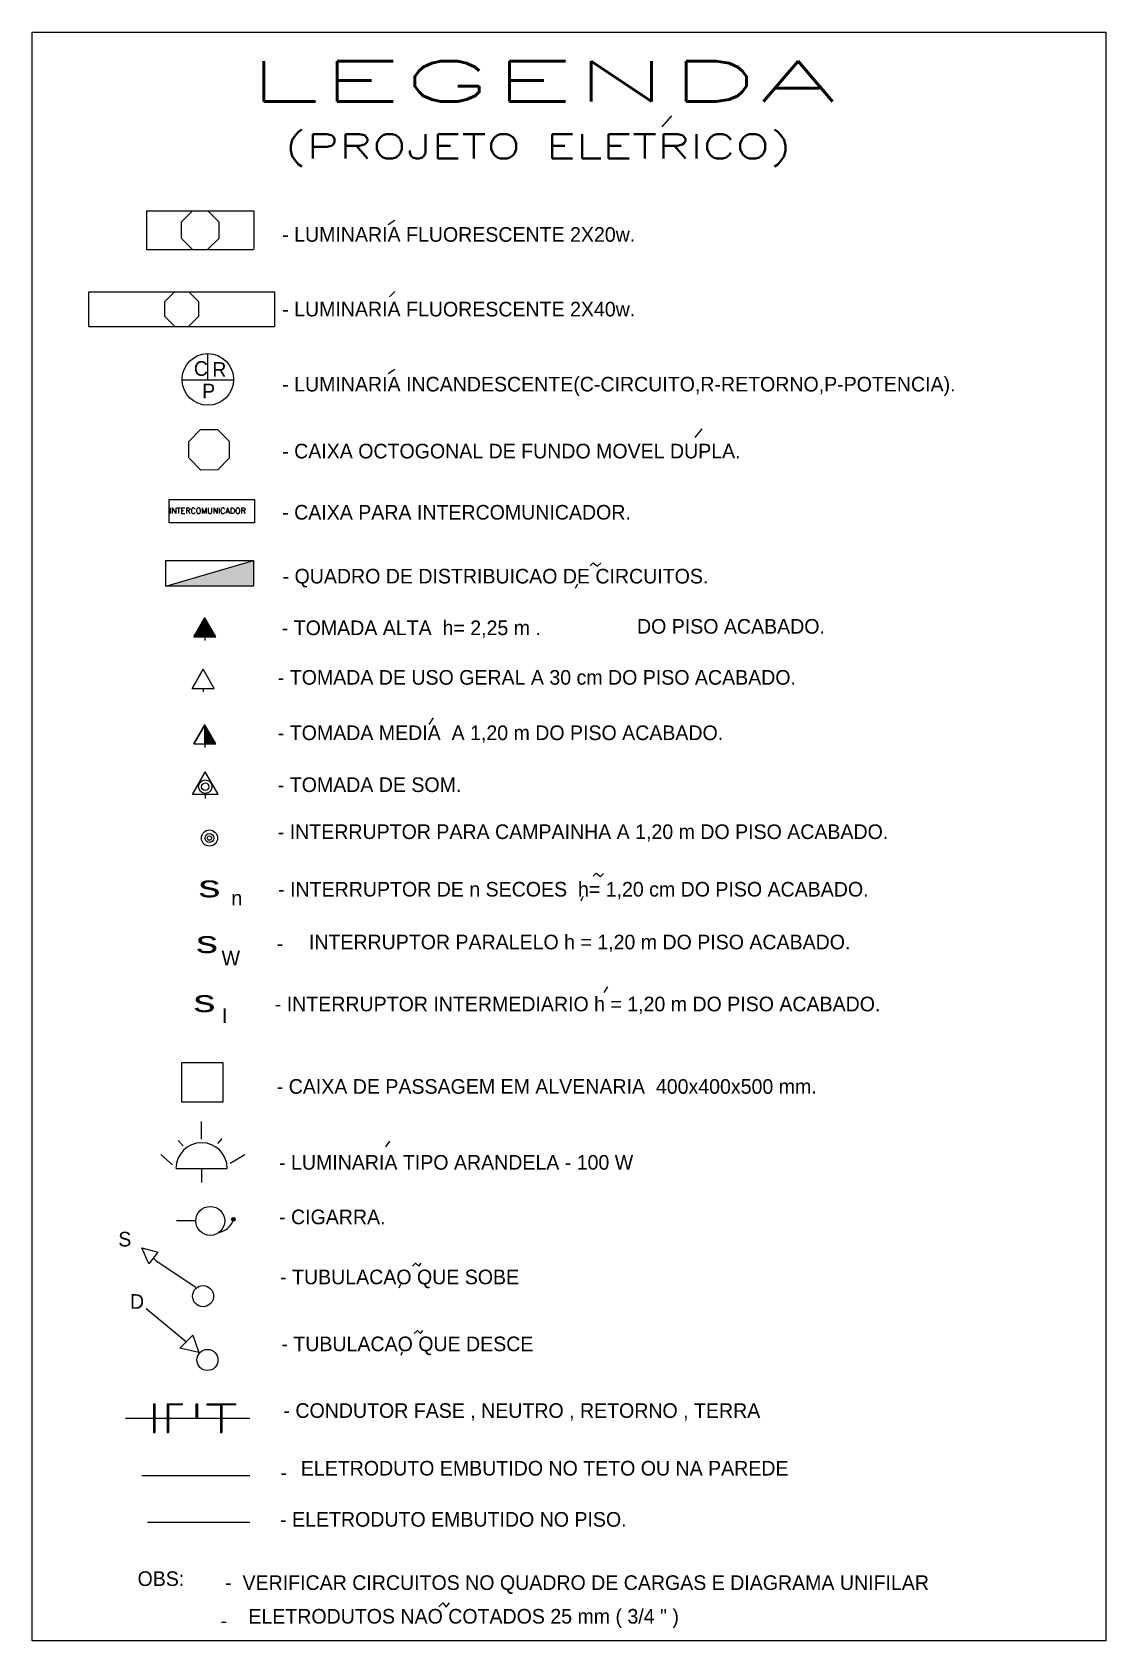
# Model space of a CAD drawing. Extents: x 0 to 0.125, y 0 to 0.187.
import ezdxf

# ---------------------------------------------------------------- set-up
doc = ezdxf.new("R2010")
doc.units = 0
doc.header["$LTSCALE"] = 5
doc.header["$MEASUREMENT"] = 0
doc.linetypes.add('DASHED', pattern=[0.75, 0.5, -0.25])
doc.linetypes.add('HIDDEN', pattern=[0.375, 0.25, -0.125])
doc.layers.add('LEGENDAS', color=7, linetype='CONTINUOUS')
doc.styles.add('ROMANS', font='ROMANS.SHX', dxfattribs={"height": 2})
doc.styles.add('TXT', font='txt')

msp = doc.modelspace()

# ---------------------------------------------------------------- linework, layer by layer
at = {"layer": 'LEGENDAS', "color": 1}
for p, q in [((0, 0), (0, 0.1869810695829014)), ((0, 0.1869810695829014), (0.1248619131980952, 0.1869810695829014)), ((0.1248619131980952, 0.1869810695829014), (0.1248619131980952, 0)), ((0.01330476573837158, 0.1662019227088228), (0.01330476573837158, 0.1617366233131076)), ((0.0133110865719715, 0.1662019227088228), (0.02575048709661187, 0.1662019227088228)), ((0.01861235813310934, 0.1661839268543238), (0.01731348749275846, 0.1648850562139729)), ((0.01731348749275846, 0.1648850562139729), (0.01731348749275846, 0.1630481757386205)), ((0.01863702096326315, 0.1661839268543238), (0.01861235813310934, 0.1661839268543238)), ((0.02174810924881264, 0.1648850562139729), (0.02045331343751971, 0.1661798520252658)), ((0.02174810924881264, 0.1630481757386205), (0.02174810924881264, 0.1648850562139729)), ((0.02576944959741163, 0.1662019227088228), (0.02576944959741163, 0.1617366233131076)), ((0.01731348749275846, 0.1630481757386205), (0.01861235813310934, 0.1617493050982696)), ((0.02044923860846177, 0.1617493050982696), (0.02174810924881264, 0.1630481757386205)), ((0.01331108657197149, 0.1617366233131076), (0.02575048709661187, 0.1617366233131076)), ((0.01861235813310934, 0.1617493050982696), (0.01862437929606331, 0.1617493050982696)), ((0.02044351520611997, 0.1617493050982696), (0.02044923860846177, 0.1617493050982696)), ((0.00657166006519093, 0.1568067309100969), (0.00657166006519093, 0.1527879614539533)), ((0.006577348815430857, 0.1568067309100969), (0.02818322222667362, 0.1568067309100969)), ((0.01655369968998812, 0.1567905346410478), (0.01538471611367234, 0.155621551064732)), ((0.01538471611367234, 0.155621551064732), (0.01538471611367234, 0.1539683586369149)), ((0.01657589623712656, 0.1567905346410478), (0.01655369968998812, 0.1567905346410478)), ((0.0193758756941211, 0.155621551064732), (0.01821055946395747, 0.1567868672948957)), ((0.0193758756941211, 0.1539683586369149), (0.0193758756941211, 0.155621551064732)), ((0.0282002884773934, 0.1568067309100969), (0.0282002884773934, 0.1527879614539533)), ((0.01538471611367234, 0.1539683586369149), (0.01655369968998812, 0.152799375060599)), ((0.01820689211780531, 0.152799375060599), (0.0193758756941211, 0.1539683586369149)), ((0.006577348815430857, 0.1527879614539533), (0.02818322222667362, 0.1527879614539533)), ((0.01655369968998812, 0.152799375060599), (0.01656451873664671, 0.152799375060599)), ((0.0182017410556977, 0.152799375060599), (0.01820689211780531, 0.152799375060599)), ((0.02042875032778519, 0.1465714883556409), (0.02042875032778519, 0.1496346635982705)), ((0.01742129770094378, 0.1465714883556409), (0.0234362029546266, 0.1465714883556409)), ((0.01820973540544527, 0.1394208646501682), (0.01958034340544526, 0.1407992246501683)), ((0.01959132540544525, 0.1408033046501682), (0.02157066940544526, 0.1408033046501682)), ((0.02156245840544526, 0.1408090846501682), (0.02292060540544527, 0.1394587746501682)), ((0.01821038140544525, 0.1374876246501683), (0.01820694740544527, 0.1394242646501682)), ((0.02291783440544526, 0.1394495946501682), (0.02291783440544526, 0.1375158446501683)), ((0.01961818540544527, 0.1360883546501682), (0.01823979140544526, 0.1374588946501683)), ((0.02292118340544526, 0.1374672246501682), (0.02158007040544527, 0.1361184446501682)), ((0.02291783440544526, 0.1376253246501682), (0.02291783440544526, 0.1374976546501682)), ((0.02291808940544527, 0.1376856746501682), (0.02291808940544527, 0.1374690946501682)), ((0.02157367840544527, 0.1361026346501682), (0.01960791740544525, 0.1360871646501682)), ((0.01593882553639595, 0.1299401366491152), (0.01593882553639595, 0.132677047328299)), ((0.01593882553639595, 0.132677047328299), (0.02585795663908337, 0.132677047328299)), ((0.02585795663908337, 0.132677047328299), (0.02585795663908337, 0.129937292812051)), ((0.02585795663908337, 0.129937292812051), (0.01593882553639595, 0.1299401366491152)), ((0.01552698219641619, 0.1226032291806941), (0.02572698219641619, 0.1255782291806941)), ((0.01552698219641619, 0.1226032291806941), (0.01552698219641619, 0.1255782291806941)), ((0.01552698219641619, 0.1255782291806941), (0.02572698219641619, 0.1255782291806941)), ((0.02572698219641619, 0.1255782291806941), (0.02572698219641619, 0.1226032291806941)), ((0.02572698219641619, 0.1226032291806941), (0.01552698219641619, 0.1226032291806941)), ((0.01879386565566388, 0.1167153556466897), (0.02006886565566388, 0.1189253556466897)), ((0.02006886565566388, 0.1189253556466897), (0.01879386565566388, 0.1167153556466897)), ((0.02006886565566388, 0.1189253556466897), (0.01879386565566388, 0.1167153556466897)), ((0.02006886565566388, 0.1167153556466897), (0.02006886565566388, 0.1189253556466897)), ((0.02134386565566388, 0.1167153556466897), (0.02006886565566388, 0.1189253556466897)), ((0.01879386565566388, 0.1167153556466897), (0.02134386565566388, 0.1167153556466897)), ((0.02006886565566388, 0.1167153556466897), (0.02006886565566388, 0.1162903556466897)), ((0.01989886484267347, 0.1129218340245243), (0.01862386484267347, 0.1107118340245243)), ((0.01862386484267347, 0.1107118340245243), (0.01989886484267347, 0.1129218340245243)), ((0.01989886484267347, 0.1129218340245243), (0.01862386484267347, 0.1107118340245243)), ((0.02117386484267347, 0.1107118340245243), (0.01989886484267347, 0.1129218340245243)), ((0.01862386484267347, 0.1107118340245243), (0.02117386484267347, 0.1107118340245243)), ((0.01989886484267347, 0.1107118340245243), (0.01989886484267347, 0.1102868340245242)), ((0.01879386484267348, 0.1042714604905198), (0.02006886484267349, 0.1064814604905198)), ((0.02006886484267349, 0.1064814604905198), (0.01879386484267348, 0.1042714604905198)), ((0.02006886484267349, 0.1064814604905198), (0.01879386484267348, 0.1042714604905198)), ((0.02006886484267349, 0.1042714604905198), (0.02006886484267349, 0.1064814604905198)), ((0.02134386484267349, 0.1042714604905198), (0.02006886484267349, 0.1064814604905198)), ((0.01879386484267348, 0.1042714604905198), (0.02134386484267349, 0.1042714604905198)), ((0.02006886484267349, 0.1042714604905198), (0.02006886484267349, 0.1038464604905198)), ((0.01863024468663042, 0.09841062112717637), (0.02013024468663042, 0.1010106211271764)), ((0.02013024468663042, 0.1010106211271764), (0.01863024468663042, 0.09841062112717637)), ((0.02013024468663042, 0.1010106211271764), (0.01863024468663042, 0.09841062112717637)), ((0.02163024468663042, 0.09841062112717637), (0.02013024468663042, 0.1010106211271764)), ((0.01863024468663042, 0.09841062112717637), (0.02163024468663042, 0.09841062112717637)), ((0.02013024468663042, 0.09841062112717637), (0.02013024468663042, 0.09791062112717638)), ((0.01742121809580293, 0.06262808390879585), (0.01742121809580293, 0.06721808390879586)), ((0.01742121809580293, 0.06721808390879586), (0.02216421809580292, 0.06721808390879586)), ((0.02216421809580292, 0.06721808390879586), (0.02216421809580292, 0.06262808390879585)), ((0.02216421809580292, 0.06262808390879585), (0.01742121809580293, 0.06262808390879585)), ((0.01970560100000001, 0.05830663824525011), (0.01970560100000001, 0.06034663824525015)), ((0.01758060100000001, 0.05754163824525014), (0.016985601, 0.05813663824525012)), ((0.021575601, 0.05779663824525015), (0.02208560099999999, 0.05839163824525013)), ((0.01630560100000001, 0.05533163824525012), (0.01494560099999999, 0.05652163824525015)), ((0.02302060099999999, 0.05550163824525015), (0.02472060099999999, 0.05652163824525015)), ((0.01673060100000001, 0.05490663824525011), (0.02268060100000001, 0.05490663824525011)), ((0.01970560100000001, 0.05490663824525011), (0.01970560100000001, 0.05329163824525014)), ((0.012735601, 0.0456712047814045), (0.01460560100000001, 0.04516120478140448)), ((0.013585601, 0.04380120478140451), (0.012735601, 0.0456712047814045)), ((0.01460560100000001, 0.04516120478140448), (0.013585601, 0.04380120478140451)), ((0.01460560100000001, 0.0439712047814045), (0.01409560099999999, 0.04448120478140452)), ((0.019025601, 0.04108120478140452), (0.01443560099999999, 0.04414120478140449)), ((0.01800560100000001, 0.03468425335332212), (0.01324560099999999, 0.03859425335332214)), ((0.01715560100000001, 0.03400425335332212), (0.01868560099999999, 0.03553425335332212)), ((0.01868560099999999, 0.03553425335332212), (0.01936560100000001, 0.03349425335332214)), ((0.01936560100000001, 0.03349425335332214), (0.01715560100000001, 0.03400425335332212)), ((0.014102486, 0.02754853135332214), (0.014102486, 0.02420225135332214)), ((0.014102486, 0.02753795735332212), (0.014250369, 0.02753795735332212)), ((0.014250369, 0.02753795735332212), (0.014250369, 0.02420225135332214)), ((0.01570456600000002, 0.02754853135332214), (0.01570456600000002, 0.02420225135332214)), ((0.01570456600000002, 0.02753795735332212), (0.01585244899999999, 0.02753795735332212)), ((0.01745356000000001, 0.02742419335332215), (0.01584932100000001, 0.02742419335332215)), ((0.01585244899999999, 0.02753795735332212), (0.01585244899999999, 0.02420225135332214)), ((0.015859793, 0.02754038835332212), (0.017505988, 0.02754038835332212)), ((0.015870282, 0.02754038835332212), (0.01746404900000001, 0.02754038835332212)), ((0.015870282, 0.02742419335332215), (0.015870282, 0.02754038835332212)), ((0.015870282, 0.02754038835332212), (0.015870282, 0.02754038835332212)), ((0.01746404900000001, 0.02742419335332215), (0.015870282, 0.02742419335332215)), ((0.015870282, 0.02742419335332215), (0.015870282, 0.02730799835332214)), ((0.015870282, 0.02730799835332214), (0.015870282, 0.02742419335332215)), ((0.01742211, 0.02742419335332215), (0.01745356000000001, 0.02742419335332215)), ((0.01745356000000001, 0.02754038835332212), (0.01745356000000001, 0.02742419335332215)), ((0.01746404900000001, 0.02754038835332212), (0.01746404900000001, 0.02742419335332215)), ((0.01906544900000002, 0.02589167735332212), (0.01906544900000002, 0.02755274735332213)), ((0.01906544900000002, 0.02755274735332213), (0.019222325, 0.02755274735332213)), ((0.019068305, 0.02754038835332212), (0.01924655, 0.02754038835332212)), ((0.019222325, 0.02755274735332213), (0.019222325, 0.02589167735332212)), ((0.020356905, 0.02740426935332211), (0.020356905, 0.02755215235332213)), ((0.020356905, 0.02755215235332213), (0.02189158000000002, 0.02755215235332213)), ((0.02189158000000002, 0.02740426935332211), (0.020356905, 0.02740426935332211)), ((0.02189103600000002, 0.02754853135332214), (0.02189103600000002, 0.02420225135332214)), ((0.02189103600000002, 0.02753795735332212), (0.02203891900000001, 0.02753795735332212)), ((0.02189158000000002, 0.02755215235332213), (0.02189158000000002, 0.02740426935332211)), ((0.02364003, 0.02742419335332215), (0.022035791, 0.02742419335332215)), ((0.02203891900000001, 0.02753795735332212), (0.02203891900000001, 0.02420225135332214)), ((0.022046263, 0.02754038835332212), (0.02366644800000001, 0.02754038835332212)), ((0.02205675199999999, 0.02754038835332212), (0.023650519, 0.02754038835332212)), ((0.02205675199999999, 0.02742419335332215), (0.02205675199999999, 0.02754038835332212)), ((0.02205675199999999, 0.02754038835332212), (0.02205675199999999, 0.02754038835332212)), ((0.023650519, 0.02742419335332215), (0.02205675199999999, 0.02742419335332215)), ((0.02205675199999999, 0.02742419335332215), (0.02205675199999999, 0.02730799835332214)), ((0.02205675199999999, 0.02730799835332214), (0.02205675199999999, 0.02742419335332215)), ((0.02360858, 0.02742419335332215), (0.02364003, 0.02742419335332215)), ((0.02364003, 0.02754038835332212), (0.02364003, 0.02742419335332215)), ((0.023650519, 0.02754038835332212), (0.023650519, 0.02742419335332215)), ((0.010865601, 0.02588492835332215), (0.02531560100000001, 0.02588492835332215)), ((0.019222325, 0.02589167735332212), (0.01906544900000002, 0.02589167735332212)), ((0.019078794, 0.02591370935332215), (0.01925703899999999, 0.02591370935332215)), ((0.014102486, 0.02420587235332213), (0.01425398999999999, 0.02420587235332213)), ((0.01570456600000002, 0.02420587235332213), (0.015856053, 0.02420587235332213)), ((0.02189103600000002, 0.02420587235332213), (0.022042523, 0.02420587235332213)), ((0.012735601, 0.01921335173250238), (0.02531560100000001, 0.01921335173250238)), ((0.1248619131980952, 0), (0, 0))]:
    msp.add_line(p, q, dxfattribs=at)
at = {"layer": 'LEGENDAS', "color": 7, "linetype": 'Continuous'}
for p, q in [((0.07326398285978455, 0.1759824384179535), (0.07437970116240745, 0.1772617299017409)), ((0.04141873399836604, 0.1646399861288809), (0.04216595966130884, 0.1651378055194924)), ((0.04154327193019662, 0.1562351563196923), (0.04216595966130884, 0.1568574302087108)), ((0.04141873399836604, 0.1473103873173803), (0.04216595966130884, 0.1478082060094999)), ((0.07711989485615887, 0.139882913663691), (0.07789993013200565, 0.1408573084414568)), ((0.06490720572422592, 0.124956307590995), (0.06525134132010867, 0.1253002146686464)), ((0.06525134132010867, 0.1253002146686464), (0.06575430948586095, 0.1249033989925004)), ((0.06575430948586095, 0.1249033989925004), (0.06612491799613925, 0.1252473060701518)), ((0.06340109789818067, 0.1228285915739204), (0.0631600531915821, 0.1223108681667732)), ((0.04618598199292955, 0.1065117689555378), (0.04668934033931909, 0.1073022280717979)), ((0.06523284889449003, 0.08889011030646232), (0.06557698449037279, 0.08923401738411371)), ((0.06557698449037279, 0.08923401738411371), (0.06607995265612507, 0.0888372017079677)), ((0.06607995265612507, 0.0888372017079677), (0.06645056116640333, 0.0891811087856191)), ((0.06403165889609963, 0.08650074448541992), (0.06379393041440186, 0.085982415485768)), ((0.06651406065339872, 0.07537233075483118), (0.06693307671750856, 0.07600043697963658)), ((0.04112935792468444, 0.05742514720063154), (0.04161186114361317, 0.05806805726542837)), ((0.04421454396216423, 0.04355400578542121), (0.04458283106325928, 0.04389137780748503)), ((0.04458283106325928, 0.04389137780748503), (0.04495111898377163, 0.04355400578542121)), ((0.04495111898377163, 0.04355400578542121), (0.04522733471930158, 0.04389137780748503)), ((0.04283346528451454, 0.04143776099656565), (0.04264932173396702, 0.04100837809918363)), ((0.04442782135147987, 0.0357204670838322), (0.04479610845257492, 0.03605783910589602)), ((0.04479610845257492, 0.03605783910589602), (0.04516439637308728, 0.0357204670838322)), ((0.04516439637308728, 0.0357204670838322), (0.04544061210861721, 0.03605783910589602)), ((0.04304674267383018, 0.03360422229497665), (0.04286259912328265, 0.03317483939759462)), ((0.04728335303254519, 0.003948774298372037), (0.04777575809000907, 0.004408046748170243)), ((0.04777575809000907, 0.004408046748170243), (0.04813685480438235, 0.003915968996161135)), ((0.04813685480438235, 0.003915968996161135), (0.04853077901423691, 0.004408046748170243))]:
    msp.add_line(p, q, dxfattribs=at)
at = {"layer": 'LEGENDAS', "color": 1, "linetype": 'Continuous'}
msp.add_line((0.01907429216405013, 0.04881177654917404), (0.01680071589596733, 0.04881177654917404), dxfattribs=at)
at = {"layer": 'LEGENDAS', "color": 1, "linetype": 'DASHED'}
msp.add_line((0.013415601, 0.01377807178573964), (0.02531560100000001, 0.01377807178573964), dxfattribs=at)
at = {"layer": 'LEGENDAS', "color": 1}
for centre, radius in [((0.02043180163265396, 0.1466159829354822), 0.003), ((0.01987560100000001, 0.04006120478140449), 0.00122588734), ((0.02038560099999999, 0.03264425335332215), 0.00122588734)]:
    msp.add_circle(centre, radius, dxfattribs=at)
at = {"layer": 'LEGENDAS', "color": 1, "linetype": 'Continuous'}
for centre, radius in [((0.02013024468663042, 0.09928083465986767), 0.0007808353030064618), ((0.02013024468663042, 0.09928083465986767), 0.000429782006242086), ((0.02061860920262228, 0.09330916929676575), 0.0009370023636077543), ((0.02061860920262228, 0.09330916929676575), 0.0005157384074905032), ((0.02061860920262228, 0.09330916929676575), 0.0002459368396367713), ((0.02071648223912797, 0.04881177654917404), 0.001683940670206944), ((0.02340023979268963, 0.04900901860009334), 0.0002124153085515503), ((0.02340023979268963, 0.04899572735676994), 0.0001062076542757751)]:
    msp.add_circle(centre, radius, dxfattribs=at)
at = {"layer": 'LEGENDAS', "linetype": 'Continuous'}
msp.add_circle((0.02342660858961327, 0.04900901860009334), 4.028566196667321e-05, dxfattribs=at)
at = {"layer": 'LEGENDAS', "color": 1}
msp.add_arc((0.01970560100000001, 0.05490663824525011), 0.0029798535, 0, 180, dxfattribs=at)
at = {"layer": 'LEGENDAS', "color": 1, "linetype": 'Continuous'}
msp.add_arc((0.02130393101391606, 0.04963771693164126), 0.002209118744562343, 280.5070199253836, 339.2295459274568, dxfattribs=at)
at = {"layer": 'LEGENDAS', "color": 1}
for points in [[(0.01552698219641619, 0.1226032291806941), (0.02572698219641619, 0.1255782291806941), (0.02572698219641619, 0.1226032291806941)], [(0.01879386565566388, 0.1167153556466897), (0.02006886565566388, 0.1167153556466897), (0.02006886565566388, 0.1189253556466897)], [(0.02006886565566388, 0.1167153556466897), (0.02134386565566388, 0.1167153556466897), (0.02006886565566388, 0.1189253556466897)], [(0.02006886484267349, 0.1042714604905198), (0.02134386484267349, 0.1042714604905198), (0.02006886484267349, 0.1064814604905198)], [(0.014107195, 0.02754853135332214), (0.01425398999999999, 0.02754853135332214), (0.01409670600000001, 0.02420225135332214), (0.01425398999999999, 0.02420225135332214)], [(0.01570925800000001, 0.02754853135332214), (0.015856053, 0.02754853135332214), (0.015698769, 0.02420225135332214), (0.015856053, 0.02420225135332214)], [(0.01906544900000002, 0.02755274735332213), (0.019222325, 0.02755274735332213), (0.01906544900000002, 0.02591100635332212), (0.019222325, 0.02591100635332212)], [(0.02034356000000001, 0.02755215235332213), (0.021904925, 0.02755215235332213), (0.020356905, 0.02740426935332211), (0.021904925, 0.02740426935332211)], [(0.02189572800000001, 0.02754853135332214), (0.022042523, 0.02754853135332214), (0.02188523900000001, 0.02420225135332214), (0.022042523, 0.02420225135332214)]]:
    msp.add_solid(points, dxfattribs=at)

# ---------------------------------------------------------------- texts
at = {"layer": 'LEGENDAS', "color": 7, "style": 'ROMANS'}
for s, height, width, p in [('LEGENDA', 0.004675000000000001, 2.5, (0.02495408891120357, 0.1789228054354217)), ('(PROJETO ELETRICO)', 0.00283305, 1.5, (0.02934316465498926, 0.1722928054354217))]:
    msp.add_text(s, height=height, dxfattribs=dict(at, width=width)).set_placement(p)
at = {"layer": 'LEGENDAS', "color": 7, "linetype": 'HIDDEN', "style": 'TXT'}
for s, p in [('- LUMINARIA FLUORESCENTE 2X20w.', (0.02908019840544527, 0.1626189812353848)), ('- LUMINARIA FLUORESCENTE 2X40w.', (0.02908019840544527, 0.153939692293016)), ('- LUMINARIA INCANDESCENTE(C-CIRCUITO,R-RETORNO,P-POTENCIA).', (0.02908019840544527, 0.1452178254179502)), ('- CAIXA OCTOGONAL DE FUNDO MOVEL DUPLA.', (0.02908019840544527, 0.1374388346501682)), ('- CAIXA PARA INTERCOMUNICADOR.', (0.02908019840544527, 0.1303266143344911)), ('DO PISO ACABADO.', (0.0703399530612281, 0.1170672075585288)), ('- INTERRUPTOR DE n SECOES  h= 1,20 cm DO PISO ACABADO.', (0.02861091794116927, 0.08650989975924243)), ('INTERRUPTOR PARALELO h = 1,20 m DO PISO ACABADO.', (0.03218091712817889, 0.08037530569410099)), ('- INTERRUPTOR INTERMEDIARIO h = 1,20 m DO PISO ACABADO.', (0.02822150835108125, 0.0731712667754155)), ('-', (0.028865601, 0.01870335173250236)), ('- ELETRODUTO EMBUTIDO NO PISO.', (0.02883619140991199, 0.01326807178573967)), ('OBS:', (0.01225805174626167, 0.006376814577847436)), ('VERIFICAR CIRCUITOS NO QUADRO DE CARGAS E DIAGRAMA UNIFILAR', (0.02446560100000001, 0.005912916199999989)), ('-', (0.022425601, 0.005912916199999989)), ('ELETRODUTOS NAO COTADOS 25 mm ( 3/4 " )', (0.02514560099999999, 0.002002916199999994)), ('-', (0.02191560100000001, 0.001492916199999999))]:
    msp.add_text(s, height=0.0017, dxfattribs=at).set_placement(p)
at = {"layer": 'LEGENDAS', "color": 1, "linetype": 'HIDDEN', "style": 'TXT'}
for s, p in [('C', (0.01880989403157112, 0.1470353152810598)), ('R', (0.02094954037556478, 0.1469284043943382)), ('P', (0.01977273461598793, 0.1444159918084663)), ('n', (0.02317091794116929, 0.0854898997592424)), ('I', (0.02207973630835494, 0.07181126677541548)), ('S', (0.01001560100000001, 0.04584120478140449)), ('D', (0.011375601, 0.03859425335332214))]:
    msp.add_text(s, height=0.0017, dxfattribs=at).set_placement(p)
at = {"layer": 'LEGENDAS', "color": 1}
for s, height, style, p in [('INTERCOMUNICADOR', 0.000675, 'ROMANS', (0.01593801174414356, 0.1310160712119688)), ('W', 0.0017, 'TXT', (0.02203032671826692, 0.07850530569410101))]:
    msp.add_text(s, height=height, dxfattribs=dict(at, style=style)).set_placement(p)
at = {"layer": 'LEGENDAS', "color": 7, "style": 'TXT'}
for s, p in [('- QUADRO DE DISTRIBUICAO DE CIRCUITOS.', (0.02912698219641618, 0.1229007291806942)), ('- TOMADA ALTA  h= 2,25 m .', (0.0290299530612281, 0.1168972075585288)), ('- TOMADA DE USO GERAL A 30 cm DO PISO ACABADO.', (0.02856886484267349, 0.1111368340245242)), ('- TOMADA MEDIA  A 1,20 m DO PISO ACABADO.', (0.02856886484267349, 0.1046964604905198)), ('- TOMADA DE SOM.', (0.02856886484267349, 0.09866225446291624)), ('- INTERRUPTOR PARA CAMPAINHA A 1,20 m DO PISO ACABADO.', (0.02856886484267349, 0.0931988572405957)), ('-', (0.02844091712817888, 0.080205305694101)), ('- CAIXA DE PASSAGEM EM ALVENARIA  400x400x500 mm.', (0.02844678181982394, 0.0635872272676685)), ('- LUMINARIA TIPO ARANDELA - 100 W', (0.028715601, 0.05476504795636883)), ('- CIGARRA.', (0.028715601, 0.04842330642617015)), ('- TUBULACAO QUE SOBE', (0.02883619140991198, 0.04144239664423052)), ('- TUBULACAO QUE DESCE', (0.02898441936718568, 0.03366425335332213)), ('- CONDUTOR FASE , NEUTRO , RETORNO , TERRA', (0.029225601, 0.02591425335332213)), ('ELETRODUTO EMBUTIDO NO TETO OU NA PAREDE', (0.03124560100000002, 0.01921335173250238))]:
    msp.add_text(s, height=0.0017, dxfattribs=at).set_placement(p)
at = {"layer": 'LEGENDAS', "color": 1, "style": 'TXT', "width": 1.5}
for p in [(0.01934591794116929, 0.0864248997592424), (0.01905532671826693, 0.079950305694101), (0.01876473630835496, 0.07308626677541546)]:
    msp.add_text('s', height=0.00255, dxfattribs=at).set_placement(p)

doc.saveas('drawing.dxf')
